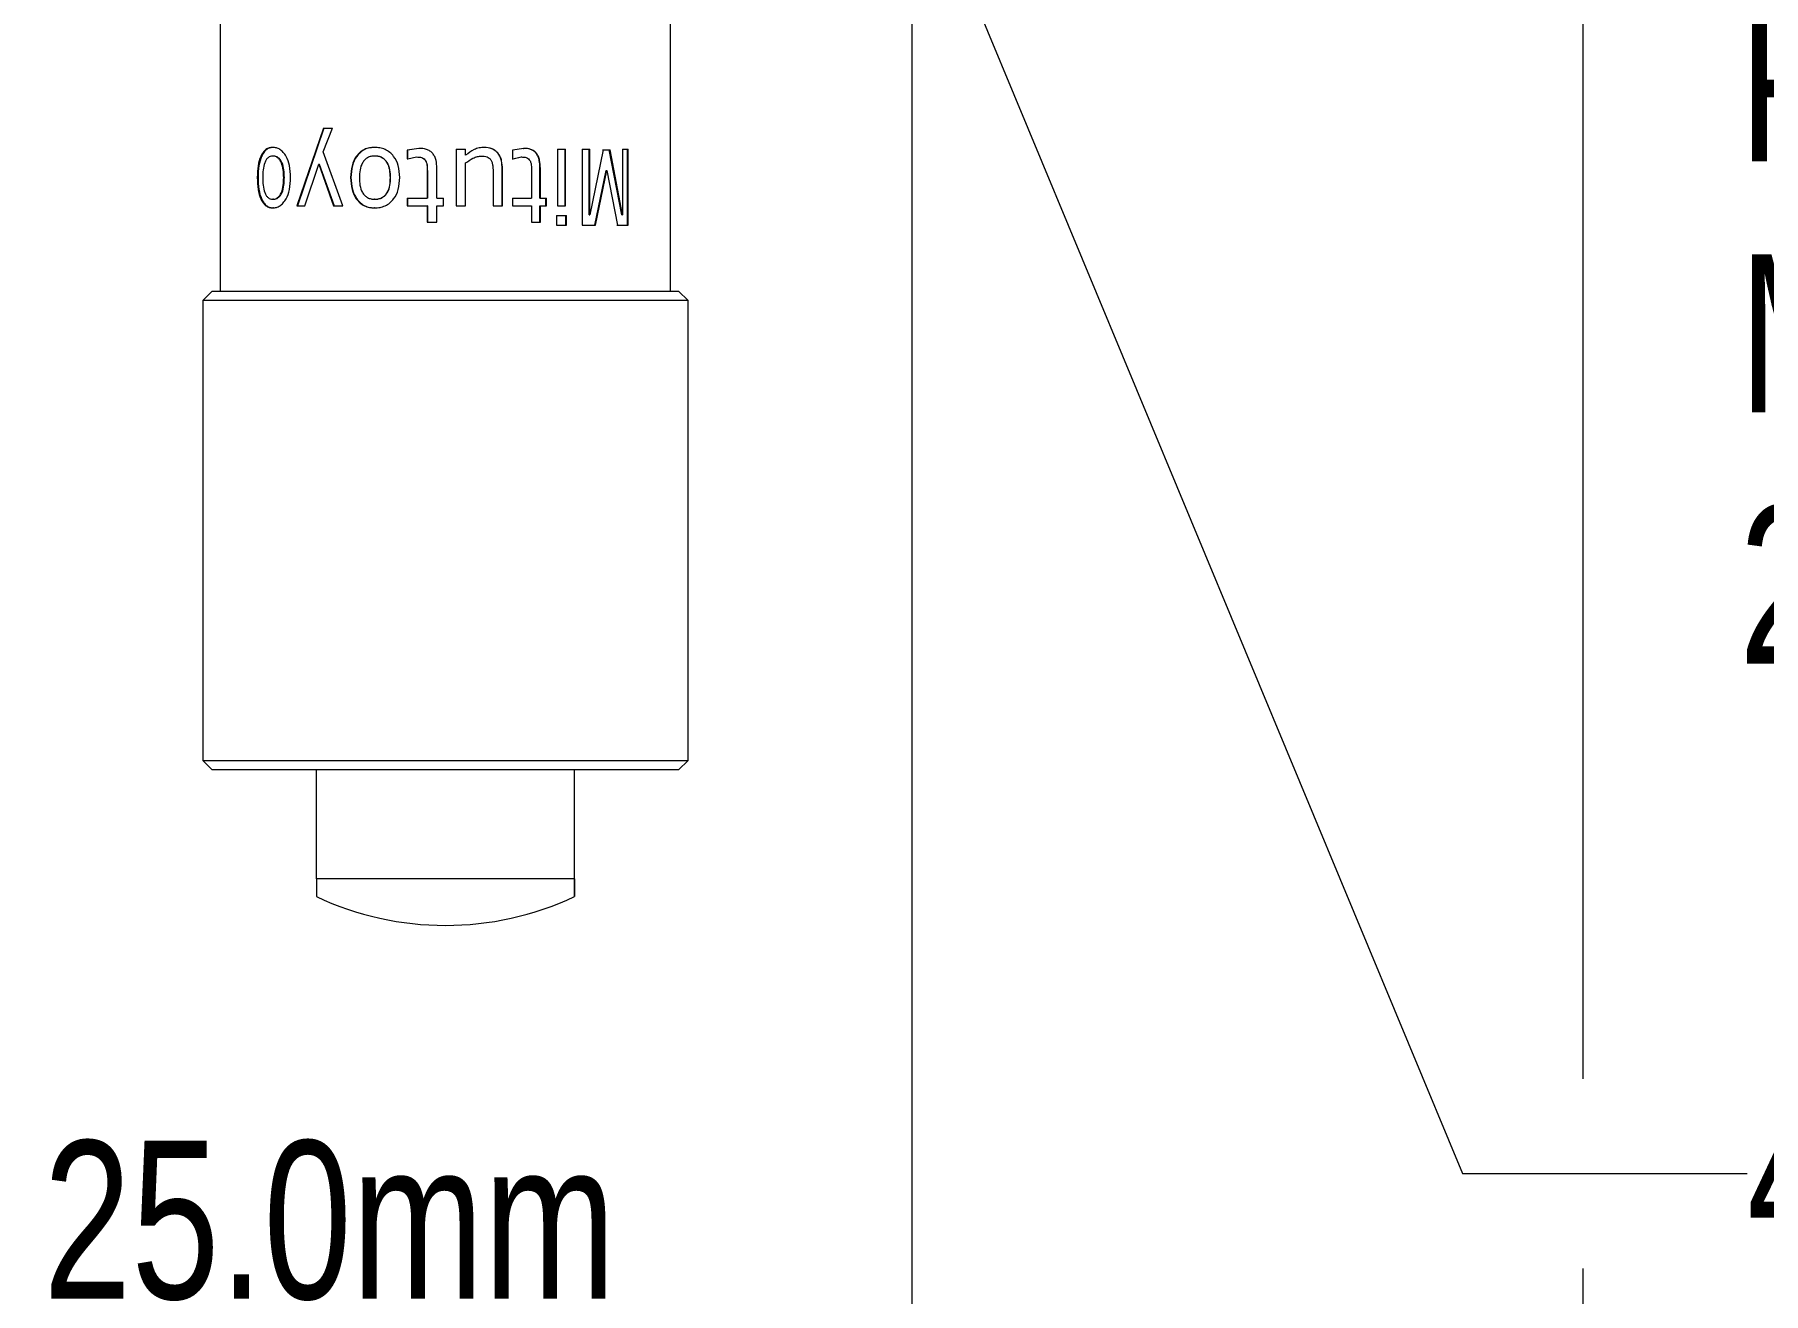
# Model space of a CAD drawing. Header units: millimetres. Extents: x 2 to 278, y 1 to 215.
# Drawn here: x 218.9 to 242.06, y 121.9 to 138.76 of the extents above; entities that cross this region are included whole.
import ezdxf

# ---------------------------------------------------------------- set-up
doc = ezdxf.new("R2010")
doc.units = ezdxf.units.MM
doc.styles.add('SLDTEXTSTYLE0', font='TXT', dxfattribs={"width": 0.75})
doc.dimstyles.new('SLDDIMSTYLE1', dxfattribs={"dimtxt": 2.116667, "dimasz": 3.175, "dimexe": 0, "dimexo": 0.0625, "dimgap": 0.529167, "dimtad": 0, "dimtih": 1, "dimtoh": 1, "dimdec": 1, "dimlfac": 2, "dimrnd": 1e-09, "dimzin": 4, "dimdsep": 46, "dimtxsty": 'SLDTEXTSTYLE0', "dimsah": 1, "dimcen": 0.09, "dimadec": 0, "dimazin": 1, "dimtfac": 1, "dimtdec": 1, "dimtmove": 0, "dimatfit": 0, "dimfxl": 1, "dimfrac": 2, "dimtolj": 1, "dimtzin": 12, "dimarcsym": 0})
doc.dimstyles.new('SLDDIMSTYLE3', dxfattribs={"dimtxt": 2.116667, "dimasz": 3.175, "dimexe": 0, "dimexo": 0.0625, "dimgap": 0.529167, "dimtad": 0, "dimtih": 1, "dimtoh": 1, "dimdec": 1, "dimlfac": 2, "dimrnd": 1e-09, "dimzin": 4, "dimdsep": 46, "dimtxsty": 'SLDTEXTSTYLE0', "dimsah": 1, "dimcen": 0.09, "dimadec": 0, "dimazin": 1, "dimtfac": 1, "dimtdec": 1, "dimtofl": 0, "dimtmove": 0, "dimatfit": 3, "dimfxl": 1, "dimfrac": 2, "dimtolj": 1, "dimtzin": 12, "dimarcsym": 0})
doc.dimstyles.new('SLDDIMSTYLE4', dxfattribs={"dimtxt": 2.116667, "dimasz": 3.175, "dimexe": 0, "dimexo": 0.0625, "dimgap": 0.529167, "dimtad": 0, "dimtih": 1, "dimtoh": 1, "dimdec": 1, "dimlfac": 2, "dimrnd": 1e-09, "dimzin": 12, "dimdsep": 46, "dimtxsty": 'SLDTEXTSTYLE0', "dimsah": 1, "dimcen": 0, "dimadec": 0, "dimazin": 3, "dimtfac": 1, "dimtdec": 1, "dimtofl": 0, "dimtmove": 0, "dimatfit": 3, "dimfxl": 1, "dimfrac": 2, "dimtolj": 1, "dimtzin": 12, "dimarcsym": 0})

# ---------------------------------------------------------------- blocks, each defined once
blk = doc.blocks.new('_D_23')
at = {"color": 7, "linetype": 'Continuous', "lineweight": 0}
for p, q in [((218.148, 162.692), (218.148, 151.449)), ((230.648, 162.692), (230.648, 155.359)), ((230.648, 152.819), (230.648, 142.515)), ((218.148, 148.909), (218.148, 119.009)), ((230.648, 139.975), (230.648, 119.009)), ((218.148, 120.787), (211.798, 120.787)), ((220.52, 120.787), (219.876, 120.787)), ((219.876, 120.787), (219.876, 117.424)), ((228.277, 120.787), (228.921, 120.787)), ((228.921, 120.787), (228.921, 117.424)), ((230.648, 120.787), (236.998, 120.787)), ((219.876, 117.424), (220.52, 117.424)), ((228.921, 117.424), (228.277, 117.424))]:
    blk.add_line(p, q, dxfattribs=at)
at = {"color": 7, "linetype": 'Continuous', "lineweight": 18}
for points in [[(218.148, 120.787), (214.973, 121.295), (214.973, 120.279)], [(230.648, 120.787), (233.823, 120.279), (233.823, 121.295)]]:
    blk.add_solid(points, dxfattribs=at)
at = {"color": 7, "linetype": 'Continuous', "lineweight": 18, "char_height": 2.1167, "attachment_point": 1, "style": 'SLDTEXTSTYLE0'}
for s, insert in [('25.0mm', (219.016, 123.945)), ('0.98in', (220.52, 120.153))]:
    blk.add_mtext(s, dxfattribs=dict(at, insert=insert))
blk = doc.blocks.new('_D_24')
at = {"color": 7, "linetype": 'Continuous', "lineweight": 0}
for p, q in [((209.158, 154.654), (209.158, 135.878)), ((239.638, 154.654), (239.638, 142.765)), ((239.638, 140.225), (239.638, 124.775)), ((209.158, 133.338), (209.158, 109.051)), ((239.638, 122.235), (239.638, 109.051)), ((209.158, 110.829), (217.807, 110.829)), ((220.52, 110.829), (219.876, 110.829)), ((219.876, 110.829), (219.876, 107.466)), ((228.277, 110.829), (228.921, 110.829)), ((228.921, 110.829), (228.921, 107.466)), ((239.638, 110.829), (230.989, 110.829)), ((219.876, 107.466), (220.52, 107.466)), ((228.921, 107.466), (228.277, 107.466))]:
    blk.add_line(p, q, dxfattribs=at)
at = {"color": 7, "linetype": 'Continuous', "lineweight": 18}
for points in [[(209.158, 110.829), (212.333, 110.321), (212.333, 111.337)], [(239.638, 110.829), (236.463, 111.337), (236.463, 110.321)]]:
    blk.add_solid(points, dxfattribs=at)
at = {"color": 7, "linetype": 'Continuous', "lineweight": 18, "char_height": 2.1167, "attachment_point": 1, "style": 'SLDTEXTSTYLE0'}
for s, insert in [('61.0mm', (219.016, 113.986)), ('2.40in', (220.52, 110.194))]:
    blk.add_mtext(s, dxfattribs=dict(at, insert=insert))
blk = doc.blocks.new('_D_25')
at = {"color": 7, "linetype": 'Continuous', "lineweight": 0}
for p, q in [((225.735, 162.599), (237.92, 141.495)), ((237.92, 141.495), (241.73, 141.495))]:
    blk.add_line(p, q, dxfattribs=at)
at = {"color": 7, "linetype": 'Continuous', "lineweight": 18}
blk.add_solid([(225.735, 162.599), (226.882, 159.596), (227.762, 160.104)], dxfattribs=at)
at = {"color": 7, "linetype": 'Continuous', "lineweight": 18, "attachment_point": 1, "style": 'SLDTEXTSTYLE0'}
for s, insert, char_height in [('CLEARANCE BORE', (241.73, 142.541), 2.11667), ('FOR USE WITH', (241.73, 139.178), 2.11667), ('M6 [1/4in] CAP SCREWS', (241.73, 135.815), 2.11667), ('2 PLACES', (241.73, 132.452), 2.1167)]:
    blk.add_mtext(s, dxfattribs=dict(at, insert=insert, char_height=char_height))
blk = doc.blocks.new('_D_26')
at = {"color": 7, "linetype": 'Continuous', "lineweight": 0}
for p, q in [((223.998, 160.312), (207.681, 132.049)), ((207.681, 132.049), (203.871, 132.049))]:
    blk.add_line(p, q, dxfattribs=at)
at = {"color": 7, "linetype": 'Continuous', "lineweight": 18}
blk.add_solid([(223.998, 160.312), (221.971, 157.816), (222.851, 157.308)], dxfattribs=at)
at = {"color": 7, "linetype": 'Continuous', "lineweight": 18, "attachment_point": 1, "style": 'SLDTEXTSTYLE0'}
for s, insert, char_height in [('%%c', (152.917, 133.096), 2.1167), ('3.2mm [', (156.112, 133.096), 2.1167), ('%%c', (167.083, 133.096), 2.1167), ('0.13in] ALIGNMENT BORE', (170.278, 133.096), 2.11667), ('FOR USE WITH', (185.53, 129.733), 2.11667), ('%%c', (161.235, 126.37), 2.1167), ('1/8in DOWEL PIN (INCLUDED)', (164.43, 126.37), 2.11667), ('40.6mm [1.60in] CENTER TO CENTER', (155.94, 123.006), 2.11667), ('WHEN STACKING MULTIPLE MT1 STAGES', (151.142, 119.643), 2.11667), ('2 PLACES, BOTH SIDES', (174.637, 116.28), 2.11667)]:
    blk.add_mtext(s, dxfattribs=dict(at, insert=insert, char_height=char_height))
blk = doc.blocks.new('_D_28')
at = {"color": 7, "linetype": 'Continuous', "lineweight": 0}
for p, q in [((228.19, 147.154), (238.027, 123.505)), ((238.027, 123.505), (241.837, 123.505))]:
    blk.add_line(p, q, dxfattribs=at)
at = {"color": 7, "linetype": 'Continuous', "lineweight": 18}
blk.add_solid([(228.19, 147.154), (228.941, 144.027), (229.879, 144.417)], dxfattribs=at)
at = {"color": 7, "linetype": 'Continuous', "lineweight": 18, "attachment_point": 1, "style": 'SLDTEXTSTYLE0'}
for s, insert, char_height in [('4-40 CLAMPING SCREW', (241.837, 124.552), 2.11667), ('3/32in HEX', (241.837, 121.189), 2.1167)]:
    blk.add_mtext(s, dxfattribs=dict(at, insert=insert, char_height=char_height))

msp = doc.modelspace()

# ---------------------------------------------------------------- linework, layer by layer
at = {"color": 7, "linetype": 'Continuous', "lineweight": 18}
for p, q in [((221.387, 140.659), (221.387, 135.325)), ((227.419, 135.325), (227.419, 140.659)), ((222.769, 137.506), (222.413, 136.464)), ((222.776, 137.506), (222.422, 136.464)), ((222.765, 137.188), (222.89, 137.506)), ((222.769, 137.506), (222.839, 137.506)), ((222.839, 137.506), (222.89, 137.506)), ((222.1, 137.249), (222.09, 137.249)), ((222.1, 137.133), (222.09, 137.133)), ((223.029, 136.464), (222.765, 137.188)), ((223.459, 137.249), (223.455, 137.249)), ((223.459, 137.133), (223.455, 137.133)), ((224.047, 137.236), (223.892, 137.213)), ((223.892, 137.213), (223.892, 137.094)), ((223.894, 137.213), (223.892, 137.213)), ((223.892, 137.094), (223.899, 137.094)), ((224.049, 137.236), (223.894, 137.213)), ((223.894, 137.213), (223.894, 137.094)), ((223.894, 137.094), (223.901, 137.094)), ((223.899, 137.094), (224.015, 137.12)), ((224.016, 137.12), (224.015, 137.12)), ((224.049, 137.236), (224.047, 137.236)), ((224.076, 137.232), (224.049, 137.236)), ((224.545, 137.223), (224.674, 137.223)), ((224.545, 137.223), (224.545, 136.464)), ((224.672, 137.143), (224.672, 137.223)), ((224.672, 137.143), (224.674, 137.143)), ((224.674, 137.143), (224.674, 137.223)), ((224.884, 137.133), (224.886, 137.133)), ((224.921, 137.249), (224.923, 137.249)), ((225.299, 137.094), (225.306, 137.094)), ((225.452, 137.236), (225.303, 137.213)), ((225.303, 137.213), (225.303, 137.094)), ((225.303, 137.094), (225.31, 137.094)), ((225.306, 137.094), (225.416, 137.12)), ((225.31, 137.094), (225.421, 137.12)), ((225.416, 137.12), (225.421, 137.12)), ((225.447, 137.236), (225.452, 137.236)), ((225.903, 137.223), (226.013, 137.223)), ((225.903, 137.223), (225.903, 136.464)), ((226.006, 136.464), (226.006, 137.223)), ((226.013, 136.464), (226.013, 137.223)), ((226.235, 137.223), (226.335, 137.223)), ((226.235, 137.223), (226.235, 136.207)), ((226.327, 136.347), (226.327, 137.223)), ((226.335, 136.347), (226.335, 137.223)), ((226.518, 137.218), (226.335, 136.347)), ((226.509, 137.218), (226.518, 137.218)), ((226.518, 137.218), (226.597, 137.218)), ((226.597, 137.218), (226.608, 137.218)), ((226.764, 136.347), (226.598, 137.218)), ((226.774, 136.347), (226.608, 137.218)), ((226.774, 137.223), (226.851, 137.223)), ((226.774, 137.223), (226.774, 136.347)), ((226.841, 136.207), (226.841, 137.223)), ((226.851, 136.207), (226.851, 137.223)), ((222.521, 136.464), (222.707, 137.026)), ((222.707, 137.026), (222.906, 136.464)), ((222.714, 137.026), (222.707, 137.026)), ((222.714, 137.026), (222.913, 136.464)), ((224.139, 137.068), (224.138, 137.068)), ((224.16, 136.912), (224.16, 136.567)), ((224.161, 136.912), (224.16, 136.912)), ((224.161, 136.912), (224.161, 136.567)), ((224.288, 136.567), (224.288, 136.972)), ((224.672, 137.04), (224.674, 137.04)), ((224.672, 136.464), (224.672, 137.04)), ((224.674, 136.464), (224.674, 137.04)), ((225.042, 136.903), (225.042, 136.464)), ((225.164, 136.464), (225.164, 136.96)), ((225.164, 136.96), (225.167, 136.96)), ((225.167, 136.464), (225.167, 136.96)), ((225.557, 136.912), (225.557, 136.567)), ((225.669, 136.567), (225.669, 136.972)), ((225.669, 136.972), (225.675, 136.972)), ((225.675, 136.567), (225.675, 136.972)), ((226.402, 136.207), (226.558, 136.94)), ((226.411, 136.207), (226.567, 136.94)), ((226.558, 136.94), (226.567, 136.94)), ((226.567, 136.94), (226.71, 136.207)), ((221.894, 136.844), (221.883, 136.844)), ((222.246, 136.844), (222.237, 136.844)), ((223.138, 136.844), (223.133, 136.844)), ((223.669, 136.844), (223.666, 136.844)), ((222.1, 136.554), (222.09, 136.554)), ((222.1, 136.439), (222.09, 136.439)), ((222.413, 136.464), (222.489, 136.464)), ((222.489, 136.464), (222.521, 136.464)), ((222.906, 136.464), (223.029, 136.464)), ((223.459, 136.554), (223.455, 136.554)), ((223.459, 136.439), (223.455, 136.439)), ((223.892, 136.567), (224.16, 136.567)), ((223.892, 136.567), (223.892, 136.464)), ((223.892, 136.464), (224.16, 136.464)), ((223.894, 136.567), (223.894, 136.464)), ((224.161, 136.567), (224.16, 136.567)), ((224.16, 136.464), (224.16, 136.246)), ((224.161, 136.464), (224.16, 136.464)), ((224.161, 136.464), (224.161, 136.246)), ((224.288, 136.567), (224.378, 136.567)), ((224.288, 136.246), (224.288, 136.464)), ((224.288, 136.464), (224.378, 136.464)), ((224.378, 136.464), (224.378, 136.567)), ((224.545, 136.464), (224.674, 136.464)), ((225.042, 136.464), (225.167, 136.464)), ((225.303, 136.567), (225.557, 136.567)), ((225.303, 136.567), (225.303, 136.464)), ((225.303, 136.464), (225.557, 136.464)), ((225.557, 136.464), (225.557, 136.246)), ((225.669, 136.567), (225.675, 136.567)), ((225.669, 136.246), (225.669, 136.464)), ((225.669, 136.464), (225.675, 136.464)), ((225.675, 136.567), (225.756, 136.567)), ((225.675, 136.246), (225.675, 136.464)), ((225.675, 136.464), (225.756, 136.464)), ((225.75, 136.464), (225.75, 136.567)), ((225.756, 136.464), (225.756, 136.567)), ((225.903, 136.464), (226.013, 136.464)), ((224.16, 136.246), (224.288, 136.246)), ((225.557, 136.246), (225.675, 136.246)), ((225.892, 136.336), (226.024, 136.336)), ((225.892, 136.336), (225.892, 136.207)), ((225.892, 136.207), (226.024, 136.207)), ((226.017, 136.207), (226.017, 136.336)), ((226.024, 136.207), (226.024, 136.336)), ((226.235, 136.207), (226.381, 136.207)), ((226.327, 136.347), (226.335, 136.347)), ((226.381, 136.207), (226.411, 136.207)), ((226.701, 136.207), (226.71, 136.207)), ((226.71, 136.207), (226.851, 136.207)), ((226.764, 136.347), (226.774, 136.347)), ((221.28, 135.325), (221.153, 135.198)), ((221.28, 135.325), (227.526, 135.325)), ((227.653, 135.198), (227.526, 135.325)), ((221.153, 135.198), (221.153, 129.039)), ((227.653, 135.198), (221.153, 135.198)), ((227.653, 129.039), (227.653, 135.198)), ((221.153, 129.039), (221.28, 128.912)), ((221.153, 129.039), (227.653, 129.039)), ((227.526, 128.912), (227.653, 129.039)), ((227.526, 128.912), (221.28, 128.912)), ((222.675, 127.451), (222.675, 128.912)), ((226.13, 127.451), (226.13, 128.912)), ((226.131, 127.451), (226.131, 128.912)), ((226.13, 127.451), (222.675, 127.451))]:
    msp.add_line(p, q, dxfattribs=at)
at = {"color": 7, "linetype": 'Continuous', "lineweight": 18, "flags": 128}
msp.add_lwpolyline([(226.131, 127.451), (226.131, 127.348), (226.131, 127.274), (226.13, 127.23), (226.13, 127.215), (226.13, 127.23), (226.13, 127.274), (226.13, 127.348), (226.13, 127.451)], dxfattribs=at)
at = {"color": 7, "linetype": 'Continuous', "lineweight": 18}
for centre, radius, start, end in [((292.51, 127.424), 69.835, 179.97821, 180.17189), ((224.403, 130.885), 4.056, 244.7939, 295.2061)]:
    msp.add_arc(centre, radius, start, end, dxfattribs=at)
for points, knots in [([(222.09, 137.249), (222.074, 137.248), (222.042, 137.245), (221.998, 137.223), (221.959, 137.183), (221.92, 137.114), (221.888, 136.998), (221.885, 136.898), (221.883, 136.844)], [0, 0, 0, 0, 0.12528, 0.2504, 0.373531, 0.50057, 0.73197, 1, 1, 1, 1]), ([(222.1, 137.249), (222.084, 137.248), (222.052, 137.245), (222.008, 137.223), (221.97, 137.183), (221.931, 137.114), (221.899, 136.998), (221.895, 136.898), (221.894, 136.844)], [0, 0, 0, 0, 0.124924, 0.24981, 0.372829, 0.499875, 0.731501, 1, 1, 1, 1]), ([(222.09, 137.133), (222.079, 137.132), (222.057, 137.13), (222.026, 137.113), (222.001, 137.083), (221.975, 137.03), (221.958, 136.946), (221.957, 136.878), (221.956, 136.844)], [0, 0, 0, 0, 0.129723, 0.251386, 0.375104, 0.500228, 0.749618, 1, 1, 1, 1]), ([(222.328, 136.844), (222.326, 136.898), (222.321, 136.999), (222.28, 137.115), (222.232, 137.184), (222.187, 137.223), (222.139, 137.245), (222.106, 137.248), (222.09, 137.249)], [0, 0, 0, 0, 0.268279, 0.499418, 0.626748, 0.749641, 0.874782, 1, 1, 1, 1]), ([(222.237, 136.844), (222.236, 136.878), (222.234, 136.947), (222.214, 137.03), (222.184, 137.083), (222.156, 137.113), (222.123, 137.13), (222.101, 137.132), (222.09, 137.133)], [0, 0, 0, 0, 0.250374, 0.499794, 0.626729, 0.749717, 0.873275, 1, 1, 1, 1]), ([(222.246, 136.844), (222.245, 136.878), (222.243, 136.947), (222.223, 137.03), (222.193, 137.083), (222.165, 137.113), (222.133, 137.13), (222.111, 137.132), (222.1, 137.133)], [0, 0, 0, 0, 0.250791, 0.500501, 0.627436, 0.750286, 0.873589, 1, 1, 1, 1]), ([(223.455, 137.249), (223.431, 137.248), (223.384, 137.245), (223.316, 137.223), (223.256, 137.183), (223.194, 137.114), (223.141, 136.998), (223.136, 136.898), (223.133, 136.844)], [0, 0, 0, 0, 0.12528, 0.2504, 0.373531, 0.50057, 0.73197, 1, 1, 1, 1]), ([(223.459, 137.249), (223.436, 137.248), (223.388, 137.245), (223.321, 137.223), (223.261, 137.183), (223.199, 137.114), (223.146, 136.998), (223.141, 136.898), (223.138, 136.844)], [0, 0, 0, 0, 0.124924, 0.24981, 0.372829, 0.499875, 0.731501, 1, 1, 1, 1]), ([(223.455, 137.133), (223.438, 137.132), (223.406, 137.13), (223.36, 137.113), (223.321, 137.083), (223.281, 137.03), (223.255, 136.946), (223.252, 136.878), (223.251, 136.844)], [0, 0, 0, 0, 0.1297231, 0.2513864, 0.375104, 0.5002277, 0.7496178, 1, 1, 1, 1]), ([(223.791, 136.844), (223.788, 136.898), (223.782, 136.999), (223.726, 137.115), (223.659, 137.184), (223.596, 137.223), (223.527, 137.245), (223.479, 137.248), (223.455, 137.249)], [0, 0, 0, 0, 0.268279, 0.499418, 0.626748, 0.749641, 0.874782, 1, 1, 1, 1]), ([(223.666, 136.844), (223.664, 136.878), (223.662, 136.947), (223.634, 137.03), (223.592, 137.083), (223.551, 137.113), (223.504, 137.13), (223.472, 137.132), (223.455, 137.133)], [0, 0, 0, 0, 0.250374, 0.499794, 0.626729, 0.749717, 0.873275, 1, 1, 1, 1]), ([(223.669, 136.844), (223.667, 136.878), (223.665, 136.947), (223.637, 137.03), (223.595, 137.083), (223.555, 137.113), (223.508, 137.13), (223.476, 137.132), (223.459, 137.133)], [0, 0, 0, 0, 0.250791, 0.500501, 0.627436, 0.750286, 0.873589, 1, 1, 1, 1]), ([(224.015, 137.12), (224.038, 137.12), (224.074, 137.119), (224.117, 137.097), (224.131, 137.078), (224.138, 137.068)], [0, 0, 0, 0, 0.500575, 0.750186, 1, 1, 1, 1]), ([(224.016, 137.12), (224.04, 137.12), (224.075, 137.119), (224.119, 137.097), (224.132, 137.078), (224.139, 137.068)], [0, 0, 0, 0, 0.500154, 0.749779, 1, 1, 1, 1]), ([(224.288, 136.972), (224.287, 137.006), (224.285, 137.059), (224.262, 137.124), (224.235, 137.168), (224.197, 137.201), (224.134, 137.23), (224.082, 137.234), (224.047, 137.236)], [0, 0, 0, 0, 0.250154, 0.382753, 0.500296, 0.620893, 0.747633, 1, 1, 1, 1]), ([(224.672, 137.04), (224.705, 137.063), (224.754, 137.098), (224.828, 137.128), (224.867, 137.131), (224.884, 137.133)], [0, 0, 0, 0, 0.5001282, 0.7698551, 1, 1, 1, 1]), ([(224.923, 137.249), (224.9, 137.248), (224.854, 137.245), (224.766, 137.213), (224.711, 137.171), (224.674, 137.143)], [0, 0, 0, 0, 0.250075, 0.500025, 1, 1, 1, 1]), ([(224.674, 137.04), (224.706, 137.063), (224.755, 137.098), (224.829, 137.128), (224.868, 137.131), (224.886, 137.133)], [0, 0, 0, 0, 0.4999032, 0.7696617, 1, 1, 1, 1]), ([(224.886, 137.133), (224.912, 137.132), (224.949, 137.132), (224.993, 137.106), (225.007, 137.086), (225.015, 137.075)], [0, 0, 0, 0, 0.500009, 0.740751, 1, 1, 1, 1]), ([(225.164, 136.96), (225.162, 136.996), (225.16, 137.051), (225.137, 137.12), (225.11, 137.167), (225.072, 137.205), (225.01, 137.241), (224.956, 137.246), (224.921, 137.249)], [0, 0, 0, 0, 0.250727, 0.381116, 0.501361, 0.625956, 0.750085, 1, 1, 1, 1]), ([(225.167, 136.96), (225.165, 136.996), (225.163, 137.051), (225.14, 137.121), (225.113, 137.167), (225.075, 137.205), (225.013, 137.241), (224.959, 137.246), (224.923, 137.249)], [0, 0, 0, 0, 0.2502517, 0.3804265, 0.5005957, 0.6239968, 0.7481474, 1, 1, 1, 1]), ([(225.421, 137.12), (225.443, 137.12), (225.477, 137.119), (225.517, 137.097), (225.53, 137.078), (225.536, 137.068)], [0, 0, 0, 0, 0.500575, 0.750186, 1, 1, 1, 1]), ([(225.669, 136.972), (225.668, 137.006), (225.666, 137.059), (225.646, 137.124), (225.621, 137.168), (225.586, 137.201), (225.529, 137.23), (225.48, 137.234), (225.447, 137.236)], [0, 0, 0, 0, 0.25064, 0.383461, 0.50107, 0.621641, 0.748174, 1, 1, 1, 1]), ([(225.675, 136.972), (225.673, 137.006), (225.671, 137.059), (225.651, 137.124), (225.626, 137.168), (225.591, 137.201), (225.533, 137.23), (225.484, 137.234), (225.452, 137.236)], [0, 0, 0, 0, 0.250154, 0.382753, 0.500296, 0.620893, 0.747633, 1, 1, 1, 1]), ([(224.138, 137.068), (224.143, 137.056), (224.155, 137.032), (224.158, 136.992), (224.16, 136.952), (224.16, 136.925), (224.16, 136.912)], [0, 0, 0, 0, 0.249631, 0.499443, 0.749711, 1, 1, 1, 1]), ([(224.139, 137.068), (224.144, 137.056), (224.156, 137.032), (224.16, 136.978), (224.161, 136.939), (224.161, 136.912)], [0, 0, 0, 0, 0.249538, 0.49939, 1, 1, 1, 1]), ([(225.015, 137.075), (225.021, 137.062), (225.033, 137.035), (225.041, 136.976), (225.041, 136.932), (225.042, 136.903)], [0, 0, 0, 0, 0.249523, 0.499587, 1, 1, 1, 1]), ([(225.536, 137.068), (225.542, 137.056), (225.552, 137.032), (225.555, 136.992), (225.557, 136.952), (225.557, 136.925), (225.557, 136.912)], [0, 0, 0, 0, 0.249631, 0.499443, 0.749711, 1, 1, 1, 1]), ([(221.883, 136.844), (221.885, 136.79), (221.888, 136.69), (221.92, 136.574), (221.959, 136.504), (221.998, 136.465), (222.042, 136.442), (222.074, 136.44), (222.09, 136.439)], [0, 0, 0, 0, 0.267699, 0.499334, 0.625775, 0.74963, 0.874772, 1, 1, 1, 1]), ([(221.894, 136.844), (221.895, 136.79), (221.899, 136.69), (221.93, 136.574), (221.97, 136.504), (222.008, 136.465), (222.052, 136.442), (222.084, 136.44), (222.1, 136.439)], [0, 0, 0, 0, 0.268116, 0.500054, 0.626483, 0.750171, 0.875064, 1, 1, 1, 1]), ([(221.956, 136.844), (221.957, 136.81), (221.958, 136.741), (221.975, 136.657), (222.001, 136.603), (222.027, 136.574), (222.057, 136.557), (222.079, 136.555), (222.09, 136.554)], [0, 0, 0, 0, 0.2503944, 0.4997266, 0.6270244, 0.7497639, 0.8747997, 1, 1, 1, 1]), ([(222.09, 136.439), (222.106, 136.44), (222.139, 136.442), (222.187, 136.464), (222.232, 136.504), (222.28, 136.573), (222.321, 136.689), (222.326, 136.79), (222.328, 136.844)], [0, 0, 0, 0, 0.125265, 0.25043, 0.373796, 0.500585, 0.732062, 1, 1, 1, 1]), ([(222.09, 136.554), (222.101, 136.555), (222.123, 136.557), (222.156, 136.574), (222.185, 136.603), (222.215, 136.657), (222.234, 136.741), (222.236, 136.81), (222.237, 136.844)], [0, 0, 0, 0, 0.125205, 0.250237, 0.373667, 0.500254, 0.749603, 1, 1, 1, 1]), ([(222.1, 136.554), (222.111, 136.555), (222.133, 136.557), (222.165, 136.574), (222.194, 136.603), (222.224, 136.657), (222.243, 136.741), (222.245, 136.81), (222.246, 136.844)], [0, 0, 0, 0, 0.124894, 0.249666, 0.372952, 0.499539, 0.749186, 1, 1, 1, 1]), ([(223.133, 136.844), (223.136, 136.79), (223.141, 136.69), (223.194, 136.574), (223.256, 136.504), (223.316, 136.465), (223.384, 136.442), (223.431, 136.44), (223.455, 136.439)], [0, 0, 0, 0, 0.267699, 0.499334, 0.625775, 0.74963, 0.874772, 1, 1, 1, 1]), ([(223.138, 136.844), (223.141, 136.79), (223.147, 136.69), (223.199, 136.574), (223.261, 136.504), (223.321, 136.465), (223.388, 136.442), (223.436, 136.44), (223.459, 136.439)], [0, 0, 0, 0, 0.268116, 0.500054, 0.626483, 0.750171, 0.875064, 1, 1, 1, 1]), ([(223.251, 136.844), (223.252, 136.81), (223.254, 136.741), (223.28, 136.657), (223.32, 136.603), (223.36, 136.574), (223.406, 136.557), (223.439, 136.555), (223.455, 136.554)], [0, 0, 0, 0, 0.250394, 0.499727, 0.627024, 0.749764, 0.8748, 1, 1, 1, 1]), ([(223.455, 136.439), (223.479, 136.44), (223.527, 136.442), (223.597, 136.464), (223.66, 136.504), (223.726, 136.573), (223.782, 136.689), (223.788, 136.79), (223.791, 136.844)], [0, 0, 0, 0, 0.125265, 0.25043, 0.373796, 0.500585, 0.732062, 1, 1, 1, 1]), ([(223.455, 136.554), (223.472, 136.555), (223.504, 136.557), (223.552, 136.574), (223.593, 136.603), (223.635, 136.657), (223.662, 136.741), (223.664, 136.81), (223.666, 136.844)], [0, 0, 0, 0, 0.125205, 0.250237, 0.373667, 0.500254, 0.749603, 1, 1, 1, 1]), ([(223.459, 136.554), (223.476, 136.555), (223.508, 136.557), (223.555, 136.574), (223.596, 136.603), (223.638, 136.657), (223.665, 136.741), (223.667, 136.81), (223.669, 136.844)], [0, 0, 0, 0, 0.124894, 0.249666, 0.372952, 0.499539, 0.749186, 1, 1, 1, 1])]:
    msp.add_open_spline(points, degree=3, knots=knots, dxfattribs=at)

# ---------------------------------------------------------------- dimensions: what is measured, and where the dimension line sits
for p1, p2, text, picture, middle in [((223.061, 167.23), (225.735, 162.599), 'CLEARANCE BORE\\PFOR USE WITH\\PM6 [1/4in] CAP SCREWS\\P2 PLACES', '_D_25', (257.842, 141.495)), ((224.798, 161.697), (223.998, 160.312), '%%c3.2mm [%%c0.13in] ALIGNMENT BORE\\PFOR USE WITH\\P%%c1/8in DOWEL PIN (INCLUDED)\\P40.6mm [1.60in] CENTER TO CENTER\\PWHEN STACKING MULTIPLE MT1 STAGES\\P2 PLACES, BOTH SIDES', '_D_26', (177.506, 132.049)), ((227.347, 149.182), (228.19, 147.154), '4-40 CLAMPING SCREW\\P3/32in HEX', '_D_28', (257.82, 123.505))]:
    dim = msp.add_diameter_dim_2p(p1=p1, p2=p2, text=text, dimstyle='SLDDIMSTYLE4', override={"dimpost": '<>'}, dxfattribs=at)
    dim.commit()
    dim.dimension.update_dxf_attribs({"geometry": picture, "text_midpoint": middle, "dimtype": 163})
for base, p1, p2, dimstyle, picture, middle in [((230.648, 120.787), (218.148, 163.962), (230.648, 163.962), 'SLDDIMSTYLE1', '_D_23', (224.398, 120.787)), ((209.158, 110.829), (239.638, 155.924), (209.158, 155.924), 'SLDDIMSTYLE3', '_D_24', (224.398, 110.829))]:
    dim = msp.add_linear_dim(base=base, p1=p1, p2=p2, dimstyle=dimstyle, dxfattribs=at)
    dim.commit()
    dim.dimension.update_dxf_attribs({"geometry": picture, "text_midpoint": middle, "dimtype": 160})

doc.saveas('drawing.dxf')
